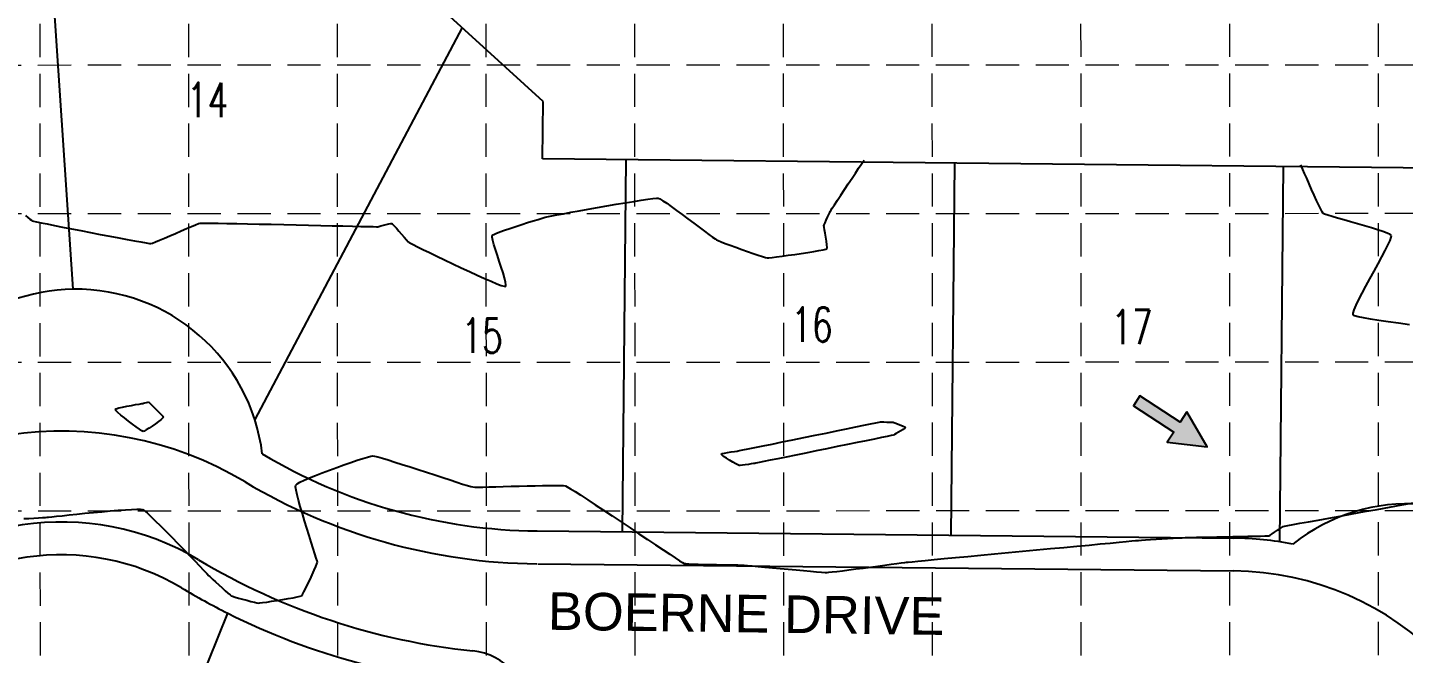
# Model space of a CAD drawing. Extents: x -500 to 2880, y -1767 to 500.
# Drawn here: x 2208.6 to 2648.2, y -527.6 to -327.5 of the extents above; entities that cross this region are included whole.
import ezdxf
from ezdxf.enums import TextEntityAlignment as Align

# ---------------------------------------------------------------- set-up
doc = ezdxf.new("R2010")
doc.units = 0
doc.header["$LTSCALE"] = 25
doc.header["$MEASUREMENT"] = 0
doc.linetypes.add('HIDDEN', pattern=[0.375, 0.25, -0.125])
doc.linetypes.add('PHANTOM', pattern=[2.5, 1.25, -0.25, 0.25, -0.25, 0.25, -0.25])
doc.layers.get('0').update_dxf_attribs({"linetype": 'CONTINUOUS'})
for name, color, linetype in [('BOUNDARY', 4, 'PHANTOM'), ('CONT-MNR', 9, 'HIDDEN'), ('GRID', 254, 'HIDDEN'), ('P-LOTS', 1, 'CONTINUOUS'), ('P-ROW', 2, 'CONTINUOUS'), ('PHASE2', 9, 'CONTINUOUS'), ('PHASE2TEXT', 9, 'CONTINUOUS'), ('STREET', 6, 'CONTINUOUS')]:
    doc.layers.add(name, color=color, linetype=linetype)
doc.styles.get("Standard").update_dxf_attribs({"font": 'ARIAL.TTF'})
doc.styles.add('TEXT100', font='simplex.shx', dxfattribs={"height": 8.8})

# ---------------------------------------------------------------- blocks, each defined once
blk = doc.blocks.new('ARROW')
blk.add_lwpolyline([(-67.01, -25.36), (-59.33, -25.42), (-59.57, -56.14), (-51.89, -56.2), (-51.65, -25.48), (-43.97, -25.54), (-55.3, -2.41), (-67.01, -25.36)], close=True)
at = {"color": 254}
for points in [[(-43.97, -25.54), (-67.01, -25.36), (-55.3, -2.41), (-67.01, -25.36)], [(-59.57, -56.14), (-51.89, -56.2), (-59.33, -25.42), (-51.65, -25.48)]]:
    blk.add_solid(points, dxfattribs=at)

msp = doc.modelspace()

# ---------------------------------------------------------------- linework, layer by layer
at = {"layer": 'BOUNDARY', "color": 7, "linetype": 'Continuous'}
msp.add_line((2373.14, -369.45), (2373.37, -351.16), dxfattribs=at)
msp.add_line((2373.14, -369.45), (2373.37, -351.16), dxfattribs=at)
at = {"layer": 'CONT-MNR', "color": 35}
for p, q in [((2473.16, -374, 593), (2474.15, -372.49, 593)), ((2474.15, -372.49, 593), (2474.97, -371.25, 593)), ((2474.97, -371.25, 593), (2475.57, -370.34, 593)), ((2475.57, -370.34, 593), (2475.89, -369.85, 593)), ((2615.67, -371.88, 592), (2615.45, -371.38, 592)), ((2616.08, -372.83, 592), (2615.67, -371.88, 592)), ((2616.64, -374.13, 592), (2616.08, -372.83, 592)), ((2469.66, -379.3, 593), (2470.86, -377.48, 593)), ((2470.86, -377.48, 593), (2472.04, -375.69, 593)), ((2472.04, -375.69, 593), (2473.16, -374, 593)), ((2617.31, -375.69, 592), (2616.64, -374.13, 592)), ((2618.07, -377.42, 592), (2617.31, -375.69, 592)), ((2618.87, -379.24, 592), (2618.07, -377.42, 592)), ((2404.71, -382.69, 593), (2406.78, -382.38, 593)), ((2406.78, -382.38, 593), (2408.43, -382.15, 593)), ((2408.43, -382.15, 593), (2409.58, -382.03, 593)), ((2409.58, -382.03, 593), (2410.15, -382.03, 593)), ((2410.15, -382.03, 593), (2410.69, -382.28, 593)), ((2410.69, -382.28, 593), (2411.6, -382.85, 593)), ((2467.43, -382.7, 593), (2468.5, -381.07, 593)), ((2468.5, -381.07, 593), (2469.66, -379.3, 593)), ((2619.67, -381.05, 592), (2618.87, -379.24, 592)), ((2620.45, -382.76, 592), (2619.67, -381.05, 592)), ((2379.83, -387, 593), (2382.22, -386.56, 593)), ((2382.22, -386.56, 593), (2384.89, -386.08, 593)), ((2384.89, -386.08, 593), (2387.75, -385.57, 593)), ((2387.75, -385.57, 593), (2390.73, -385.04, 593)), ((2390.73, -385.04, 593), (2393.75, -384.51, 593)), ((2393.75, -384.51, 593), (2396.73, -384, 593)), ((2396.73, -384, 593), (2399.61, -383.51, 593)), ((2399.61, -383.51, 593), (2402.29, -383.07, 593)), ((2402.29, -383.07, 593), (2404.71, -382.69, 593)), ((2411.6, -382.85, 593), (2412.83, -383.69, 593)), ((2412.83, -383.69, 593), (2414.31, -384.73, 593)), ((2414.31, -384.73, 593), (2415.99, -385.94, 593)), ((2415.99, -385.94, 593), (2417.78, -387.26, 593)), ((2464.6, -387.31, 593), (2464.9, -386.66, 593)), ((2464.9, -386.66, 593), (2465.05, -386.33, 593)), ((2465.05, -386.33, 593), (2465.25, -386.02, 593)), ((2465.25, -386.02, 593), (2465.75, -385.25, 593)), ((2465.75, -385.25, 593), (2466.49, -384.12, 593)), ((2466.49, -384.12, 593), (2467.43, -382.7, 593)), ((2621.16, -384.29, 592), (2620.45, -382.76, 592)), ((2621.78, -385.55, 592), (2621.16, -384.29, 592)), ((2622.26, -386.45, 592), (2621.78, -385.55, 592)), ((2622.57, -386.89, 592), (2622.26, -386.45, 592)), ((2208, -387.63, 593), (2208.7, -388.19, 593)), ((2208.7, -388.19, 593), (2209.35, -388.72, 593)), ((2209.35, -388.72, 593), (2209.86, -389.12, 593)), ((2209.86, -389.12, 593), (2210.13, -389.31, 593)), ((2210.13, -389.31, 593), (2210.5, -389.39, 593)), ((2210.5, -389.39, 593), (2211.47, -389.59, 593)), ((2211.47, -389.59, 593), (2212.96, -389.89, 593)), ((2212.96, -389.89, 593), (2214.9, -390.28, 593)), ((2214.9, -390.28, 593), (2217.22, -390.74, 593)), ((2217.22, -390.74, 593), (2219.84, -391.26, 593)), ((2259.48, -391.76, 593), (2261.04, -391.1, 593)), ((2261.04, -391.1, 593), (2262.33, -390.55, 593)), ((2262.33, -390.55, 593), (2263.28, -390.18, 593)), ((2263.28, -390.18, 593), (2263.81, -390.01, 593)), ((2263.81, -390.01, 593), (2264.32, -389.99, 593)), ((2264.32, -389.99, 593), (2265.51, -389.99, 593)), ((2265.51, -389.99, 593), (2267.29, -390.01, 593)), ((2267.29, -390.01, 593), (2269.59, -390.04, 593)), ((2269.59, -390.04, 593), (2272.35, -390.09, 593)), ((2272.35, -390.09, 593), (2275.49, -390.15, 593)), ((2275.49, -390.15, 593), (2278.95, -390.22, 593)), ((2278.95, -390.22, 593), (2282.65, -390.3, 593)), ((2282.65, -390.3, 593), (2286.52, -390.39, 593)), ((2286.52, -390.39, 593), (2290.49, -390.48, 593)), ((2290.49, -390.48, 593), (2294.49, -390.57, 593)), ((2294.49, -390.57, 593), (2298.45, -390.67, 593)), ((2298.45, -390.67, 593), (2302.3, -390.76, 593)), ((2302.3, -390.76, 593), (2305.97, -390.84, 593)), ((2305.97, -390.84, 593), (2309.38, -390.93, 593)), ((2309.38, -390.93, 593), (2312.47, -391, 593)), ((2312.47, -391, 593), (2315.16, -391.06, 593)), ((2315.16, -391.06, 593), (2317.39, -391.12, 593)), ((2317.39, -391.12, 593), (2319.08, -391.15, 593)), ((2319.08, -391.15, 593), (2320.17, -391.18, 593)), ((2320.17, -391.18, 593), (2320.57, -391.18, 593)), ((2320.57, -391.18, 593), (2320.9, -391.1, 593)), ((2320.9, -391.1, 593), (2321.53, -390.93, 593)), ((2321.53, -390.93, 593), (2322.35, -390.7, 593)), ((2322.35, -390.7, 593), (2323.23, -390.46, 593)), ((2323.23, -390.46, 593), (2324.05, -390.25, 593)), ((2324.05, -390.25, 593), (2324.68, -390.11, 593)), ((2324.68, -390.11, 593), (2325, -390.08, 593)), ((2325, -390.08, 593), (2325.25, -390.3, 593)), ((2325.25, -390.3, 593), (2325.77, -390.85, 593)), ((2325.77, -390.85, 593), (2326.47, -391.64, 593)), ((2362.74, -391.69, 593), (2364.6, -391.07, 593)), ((2364.6, -391.07, 593), (2366.51, -390.45, 593)), ((2366.51, -390.45, 593), (2368.4, -389.86, 593)), ((2368.4, -389.86, 593), (2370.17, -389.31, 593)), ((2370.17, -389.31, 593), (2371.75, -388.82, 593)), ((2371.75, -388.82, 593), (2373.06, -388.43, 593)), ((2373.06, -388.43, 593), (2374.02, -388.15, 593)), ((2374.02, -388.15, 593), (2374.54, -388.01, 593)), ((2374.54, -388.01, 593), (2375.07, -387.9, 593)), ((2375.07, -387.9, 593), (2376.18, -387.68, 593)), ((2376.18, -387.68, 593), (2377.79, -387.38, 593)), ((2377.79, -387.38, 593), (2379.83, -387, 593)), ((2417.78, -387.26, 593), (2419.63, -388.64, 593)), ((2419.63, -388.64, 593), (2421.48, -390.01, 593)), ((2421.48, -390.01, 593), (2423.25, -391.34, 593)), ((2463.07, -390.89, 593), (2463.19, -390.55, 593)), ((2463.11, -391.28, 593), (2463.07, -390.89, 593)), ((2463.19, -390.55, 593), (2463.46, -389.89, 593)), ((2463.46, -389.89, 593), (2463.82, -389.05, 593)), ((2463.82, -389.05, 593), (2464.22, -388.14, 593)), ((2464.22, -388.14, 593), (2464.6, -387.31, 593)), ((2623.03, -387.11, 592), (2622.57, -386.89, 592)), ((2624.01, -387.45, 592), (2623.03, -387.11, 592)), ((2625.42, -387.88, 592), (2624.01, -387.45, 592)), ((2627.16, -388.39, 592), (2625.42, -387.88, 592)), ((2629.16, -388.95, 592), (2627.16, -388.39, 592)), ((2631.32, -389.57, 592), (2629.16, -388.95, 592)), ((2633.57, -390.2, 592), (2631.32, -389.57, 592)), ((2635.81, -390.85, 592), (2633.57, -390.2, 592)), ((2637.97, -391.49, 592), (2635.81, -390.85, 592)), ((2219.84, -391.26, 593), (2222.69, -391.82, 593)), ((2222.69, -391.82, 593), (2225.7, -392.41, 593)), ((2225.7, -392.41, 593), (2228.78, -393.01, 593)), ((2228.78, -393.01, 593), (2231.88, -393.61, 593)), ((2231.88, -393.61, 593), (2234.91, -394.19, 593)), ((2234.91, -394.19, 593), (2237.8, -394.74, 593)), ((2237.8, -394.74, 593), (2240.47, -395.24, 593)), ((2240.47, -395.24, 593), (2242.86, -395.68, 593)), ((2249.56, -396.02, 593), (2250.85, -395.49, 593)), ((2250.85, -395.49, 593), (2252.41, -394.84, 593)), ((2252.41, -394.84, 593), (2254.13, -394.09, 593)), ((2254.13, -394.09, 593), (2255.95, -393.3, 593)), ((2255.95, -393.3, 593), (2257.76, -392.51, 593)), ((2257.76, -392.51, 593), (2259.48, -391.76, 593)), ((2326.47, -391.64, 593), (2327.3, -392.58, 593)), ((2327.3, -392.58, 593), (2328.16, -393.57, 593)), ((2328.16, -393.57, 593), (2329, -394.52, 593)), ((2329, -394.52, 593), (2329.73, -395.34, 593)), ((2329.73, -395.34, 593), (2330.28, -395.95, 593)), ((2357.06, -394.53, 593), (2357.07, -394.02, 593)), ((2357.27, -395.52, 593), (2357.06, -394.53, 593)), ((2357.07, -394.02, 593), (2357.45, -393.73, 593)), ((2357.64, -396.87, 593), (2357.27, -395.52, 593)), ((2357.45, -393.73, 593), (2358.29, -393.33, 593)), ((2358.29, -393.33, 593), (2359.5, -392.84, 593)), ((2359.5, -392.84, 593), (2361.01, -392.29, 593)), ((2361.01, -392.29, 593), (2362.74, -391.69, 593)), ((2423.25, -391.34, 593), (2424.88, -392.56, 593)), ((2424.88, -392.56, 593), (2426.32, -393.63, 593)), ((2426.32, -393.63, 593), (2427.48, -394.49, 593)), ((2427.48, -394.49, 593), (2428.32, -395.09, 593)), ((2428.32, -395.09, 593), (2428.75, -395.38, 593)), ((2428.75, -395.38, 593), (2429.26, -395.6, 593)), ((2429.26, -395.6, 593), (2430.22, -395.98, 593)), ((2463.24, -392.11, 593), (2463.11, -391.28, 593)), ((2463.43, -393.24, 593), (2463.24, -392.11, 593)), ((2463.64, -394.51, 593), (2463.43, -393.24, 593)), ((2463.84, -395.79, 593), (2463.64, -394.51, 593)), ((2639.94, -392.11, 592), (2637.97, -391.49, 592)), ((2641.66, -392.69, 592), (2639.94, -392.11, 592)), ((2643.03, -393.21, 592), (2641.66, -392.69, 592)), ((2643.97, -393.65, 592), (2643.03, -393.21, 592)), ((2643.26, -397.03, 592), (2643.93, -395.59, 592)), ((2643.93, -395.59, 592), (2644.32, -394.55, 592)), ((2644.38, -394.01, 592), (2643.97, -393.65, 592)), ((2644.32, -394.55, 592), (2644.38, -394.01, 592)), ((2242.86, -395.68, 593), (2244.89, -396.05, 593)), ((2244.89, -396.05, 593), (2246.49, -396.32, 593)), ((2246.49, -396.32, 593), (2247.57, -396.49, 593)), ((2247.57, -396.49, 593), (2248.08, -396.53, 593)), ((2248.08, -396.53, 593), (2248.6, -396.38, 593)), ((2248.6, -396.38, 593), (2249.56, -396.02, 593)), ((2330.28, -395.95, 593), (2330.58, -396.24, 593)), ((2330.58, -396.24, 593), (2330.95, -396.44, 593)), ((2330.95, -396.44, 593), (2331.85, -396.89, 593)), ((2331.85, -396.89, 593), (2333.22, -397.57, 593)), ((2333.22, -397.57, 593), (2334.97, -398.43, 593)), ((2334.97, -398.43, 593), (2337.05, -399.44, 593)), ((2337.05, -399.44, 593), (2339.38, -400.56, 593)), ((2358.15, -398.5, 593), (2357.64, -396.87, 593)), ((2358.73, -400.32, 593), (2358.15, -398.5, 593)), ((2430.22, -395.98, 593), (2431.55, -396.48, 593)), ((2431.55, -396.48, 593), (2433.14, -397.08, 593)), ((2433.14, -397.08, 593), (2434.92, -397.73, 593)), ((2434.92, -397.73, 593), (2436.79, -398.4, 593)), ((2436.79, -398.4, 593), (2438.67, -399.07, 593)), ((2438.67, -399.07, 593), (2440.45, -399.69, 593)), ((2440.45, -399.69, 593), (2442.06, -400.24, 593)), ((2451.64, -400.3, 593), (2453.73, -400, 593)), ((2453.73, -400, 593), (2455.84, -399.68, 593)), ((2455.84, -399.68, 593), (2457.9, -399.36, 593)), ((2457.9, -399.36, 593), (2459.8, -399.05, 593)), ((2459.8, -399.05, 593), (2461.46, -398.76, 593)), ((2461.46, -398.76, 593), (2462.77, -398.51, 593)), ((2462.77, -398.51, 593), (2463.66, -398.32, 593)), ((2463.66, -398.32, 593), (2464.02, -398.19, 593)), ((2463.99, -396.93, 593), (2463.84, -395.79, 593)), ((2464.06, -397.78, 593), (2463.99, -396.93, 593)), ((2464.02, -398.19, 593), (2464.06, -397.78, 593)), ((2641.28, -400.84, 592), (2642.36, -398.8, 592)), ((2642.36, -398.8, 592), (2643.26, -397.03, 592)), ((2339.38, -400.56, 593), (2341.89, -401.76, 593)), ((2341.89, -401.76, 593), (2344.51, -403.01, 593)), ((2344.51, -403.01, 593), (2347.17, -404.26, 593)), ((2347.17, -404.26, 593), (2349.79, -405.48, 593)), ((2359.36, -402.23, 593), (2358.73, -400.32, 593)), ((2359.97, -404.13, 593), (2359.36, -402.23, 593)), ((2360.54, -405.93, 593), (2359.97, -404.13, 593)), ((2442.06, -400.24, 593), (2443.4, -400.68, 593)), ((2443.4, -400.68, 593), (2444.39, -400.98, 593)), ((2444.39, -400.98, 593), (2444.92, -401.11, 593)), ((2444.92, -401.11, 593), (2445.47, -401.08, 593)), ((2445.47, -401.08, 593), (2446.5, -400.98, 593)), ((2446.5, -400.98, 593), (2447.94, -400.8, 593)), ((2447.94, -400.8, 593), (2449.68, -400.57, 593)), ((2449.68, -400.57, 593), (2451.64, -400.3, 593)), ((2638.81, -405.4, 592), (2640.08, -403.06, 592)), ((2640.08, -403.06, 592), (2641.28, -400.84, 592)), ((2349.79, -405.48, 593), (2352.32, -406.64, 593)), ((2352.32, -406.64, 593), (2354.67, -407.69, 593)), ((2354.67, -407.69, 593), (2356.79, -408.62, 593)), ((2356.79, -408.62, 593), (2358.58, -409.37, 593)), ((2361.01, -407.54, 593), (2360.54, -405.93, 593)), ((2361.34, -408.85, 593), (2361.01, -407.54, 593)), ((2636.24, -410.13, 592), (2637.51, -407.78, 592)), ((2637.51, -407.78, 592), (2638.81, -405.4, 592)), ((2358.58, -409.37, 593), (2360, -409.91, 593)), ((2360, -409.91, 593), (2360.96, -410.21, 593)), ((2360.96, -410.21, 593), (2361.4, -410.24, 593)), ((2361.48, -409.78, 593), (2361.34, -408.85, 593)), ((2361.4, -410.24, 593), (2361.48, -409.78, 593)), ((2634, -414.43, 592), (2635.06, -412.37, 592)), ((2635.06, -412.37, 592), (2636.24, -410.13, 592)), ((2632.5, -417.7, 592), (2633.13, -416.23, 592)), ((2633.13, -416.23, 592), (2634, -414.43, 592)), ((2632.14, -419.37, 592), (2632.15, -418.78, 592)), ((2632.62, -419.65, 592), (2632.14, -419.37, 592)), ((2632.15, -418.78, 592), (2632.5, -417.7, 592)), ((2633.75, -419.96, 592), (2632.62, -419.65, 592)), ((2635.45, -420.32, 592), (2633.75, -419.96, 592)), ((2637.67, -420.72, 592), (2635.45, -420.32, 592)), ((2640.31, -421.14, 592), (2637.67, -420.72, 592)), ((2643.31, -421.58, 592), (2640.31, -421.14, 592)), ((2646.61, -422.04, 592), (2643.31, -421.58, 592)), ((2650.12, -422.52, 592), (2646.61, -422.04, 592)), ((2240.36, -448.54, 592), (2241.81, -448.27, 592)), ((2241.81, -448.27, 592), (2243.18, -448.03, 592)), ((2243.18, -448.03, 592), (2244.35, -447.84, 592)), ((2244.35, -447.84, 592), (2245.16, -447.7, 592)), ((2245.16, -447.7, 592), (2245.49, -447.65, 592)), ((2245.49, -447.65, 592), (2245.71, -447.59, 592)), ((2245.71, -447.59, 592), (2246.14, -447.47, 592)), ((2246.14, -447.47, 592), (2246.63, -447.33, 592)), ((2246.63, -447.33, 592), (2247.06, -447.21, 592)), ((2247.06, -447.21, 592), (2247.28, -447.15, 592)), ((2247.28, -447.15, 592), (2247.58, -447.44, 592)), ((2247.28, -447.15, 592), (2247.28, -447.15, 592)), ((2247.58, -447.44, 592), (2248.16, -448, 592)), ((2248.16, -448, 592), (2248.93, -448.74, 592)), ((2236.66, -449.58, 592), (2237, -449.36, 592)), ((2236.87, -449.92, 592), (2236.66, -449.58, 592)), ((2237.49, -450.53, 592), (2236.87, -449.92, 592)), ((2237, -449.36, 592), (2237.82, -449.1, 592)), ((2238.42, -451.35, 592), (2237.49, -450.53, 592)), ((2237.82, -449.1, 592), (2238.99, -448.82, 592)), ((2239.58, -452.3, 592), (2238.42, -451.35, 592)), ((2238.99, -448.82, 592), (2240.36, -448.54, 592)), ((2240.85, -453.3, 592), (2239.58, -452.3, 592)), ((2248.93, -448.74, 592), (2249.79, -449.57, 592)), ((2249.79, -449.57, 592), (2250.63, -450.41, 592)), ((2250.63, -450.41, 592), (2251.35, -451.17, 592)), ((2251.81, -452.36, 592), (2251.26, -452.84, 592)), ((2251.35, -451.17, 592), (2251.85, -451.76, 592)), ((2252.03, -452.08, 592), (2251.81, -452.36, 592)), ((2251.85, -451.76, 592), (2252.03, -452.08, 592)), ((2242.15, -454.29, 592), (2240.85, -453.3, 592)), ((2243.37, -455.18, 592), (2242.15, -454.29, 592)), ((2244.4, -455.92, 592), (2243.37, -455.18, 592)), ((2245.16, -456.41, 592), (2244.4, -455.92, 592)), ((2245.54, -456.6, 592), (2245.16, -456.41, 592)), ((2245.9, -456.46, 592), (2245.54, -456.6, 592)), ((2246.57, -456.09, 592), (2245.9, -456.46, 592)), ((2247.45, -455.54, 592), (2246.57, -456.09, 592)), ((2248.45, -454.87, 592), (2247.45, -455.54, 592)), ((2249.48, -454.16, 592), (2248.45, -454.87, 592)), ((2250.45, -453.46, 592), (2249.48, -454.16, 592)), ((2251.26, -452.84, 592), (2250.45, -453.46, 592)), ((2460.22, -457.82, 592), (2463.74, -457.11, 592)), ((2463.74, -457.11, 592), (2467.13, -456.41, 592)), ((2467.13, -456.41, 592), (2470.33, -455.76, 592)), ((2470.33, -455.76, 592), (2473.26, -455.16, 592)), ((2473.26, -455.16, 592), (2475.84, -454.64, 592)), ((2475.84, -454.64, 592), (2477.99, -454.2, 592)), ((2477.99, -454.2, 592), (2479.64, -453.87, 592)), ((2479.64, -453.87, 592), (2480.7, -453.66, 592)), ((2480.7, -453.66, 592), (2481.1, -453.58, 592)), ((2481.1, -453.58, 592), (2481.47, -453.57, 592)), ((2481.47, -453.57, 592), (2482.21, -453.58, 592)), ((2482.21, -453.58, 592), (2483.13, -453.59, 592)), ((2483.13, -453.59, 592), (2484.04, -453.61, 592)), ((2484.04, -453.61, 592), (2484.78, -453.63, 592)), ((2484.78, -453.63, 592), (2485.15, -453.66, 592)), ((2485.15, -453.66, 592), (2485.45, -453.75, 592)), ((2485.45, -453.75, 592), (2486.05, -453.97, 592)), ((2486.05, -453.97, 592), (2486.81, -454.26, 592)), ((2486.89, -456.85, 592), (2486.14, -457.29, 592)), ((2486.81, -454.26, 592), (2487.62, -454.58, 592)), ((2487.68, -456.38, 592), (2486.89, -456.85, 592)), ((2487.62, -454.58, 592), (2488.36, -454.9, 592)), ((2488.4, -455.93, 592), (2487.68, -456.38, 592)), ((2488.36, -454.9, 592), (2488.89, -455.17, 592)), ((2488.91, -455.56, 592), (2488.4, -455.93, 592)), ((2488.89, -455.17, 592), (2489.1, -455.35, 592)), ((2489.1, -455.35, 592), (2488.91, -455.56, 592)), ((2441.02, -461.75, 592), (2443.61, -461.22, 592)), ((2443.61, -461.22, 592), (2446.54, -460.62, 592)), ((2446.54, -460.62, 592), (2449.75, -459.96, 592)), ((2449.75, -459.96, 592), (2453.15, -459.27, 592)), ((2453.15, -459.27, 592), (2456.67, -458.55, 592)), ((2456.67, -458.55, 592), (2460.22, -457.82, 592)), ((2467.31, -461.46, 592), (2463.95, -462.15, 592)), ((2470.59, -460.79, 592), (2467.31, -461.46, 592)), ((2473.71, -460.15, 592), (2470.59, -460.79, 592)), ((2476.61, -459.56, 592), (2473.71, -460.15, 592)), ((2479.21, -459.03, 592), (2476.61, -459.56, 592)), ((2481.44, -458.58, 592), (2479.21, -459.03, 592)), ((2483.25, -458.21, 592), (2481.44, -458.58, 592)), ((2484.54, -457.94, 592), (2483.25, -458.21, 592)), ((2485.27, -457.8, 592), (2484.54, -457.94, 592)), ((2485.56, -457.62, 592), (2485.27, -457.8, 592)), ((2485.27, -457.8, 592), (2485.27, -457.8, 592)), ((2486.14, -457.29, 592), (2485.56, -457.62, 592)), ((2311.92, -466.49, 592), (2313.96, -465.81, 592)), ((2313.96, -465.81, 592), (2315.74, -465.23, 592)), ((2315.74, -465.23, 592), (2317.21, -464.79, 592)), ((2317.21, -464.79, 592), (2318.29, -464.5, 592)), ((2318.29, -464.5, 592), (2318.9, -464.39, 592)), ((2318.9, -464.39, 592), (2319.47, -464.48, 592)), ((2319.47, -464.48, 592), (2320.53, -464.74, 592)), ((2320.53, -464.74, 592), (2322.01, -465.17, 592)), ((2322.01, -465.17, 592), (2323.85, -465.72, 592)), ((2323.85, -465.72, 592), (2325.98, -466.39, 592)), ((2430.2, -463.87, 592), (2430.5, -463.7, 592)), ((2430.41, -464.12, 592), (2430.2, -463.87, 592)), ((2431.02, -464.57, 592), (2430.41, -464.12, 592)), ((2430.5, -463.7, 592), (2431.26, -463.51, 592)), ((2431.9, -465.15, 592), (2431.02, -464.57, 592)), ((2431.26, -463.51, 592), (2432.28, -463.33, 592)), ((2432.92, -465.78, 592), (2431.9, -465.15, 592)), ((2432.28, -463.33, 592), (2433.41, -463.15, 592)), ((2433.96, -466.39, 592), (2432.92, -465.78, 592)), ((2433.41, -463.15, 592), (2434.47, -463, 592)), ((2434.47, -463, 592), (2435.3, -462.89, 592)), ((2435.3, -462.89, 592), (2435.72, -462.83, 592)), ((2435.72, -462.83, 592), (2436.13, -462.74, 592)), ((2436.13, -462.74, 592), (2437.2, -462.53, 592)), ((2437.2, -462.53, 592), (2438.86, -462.19, 592)), ((2438.86, -462.19, 592), (2441.02, -461.75, 592)), ((2445.88, -465.83, 592), (2443.87, -466.24, 592)), ((2448.29, -465.34, 592), (2445.88, -465.83, 592)), ((2451.03, -464.78, 592), (2448.29, -465.34, 592)), ((2454.04, -464.17, 592), (2451.03, -464.78, 592)), ((2457.24, -463.51, 592), (2454.04, -464.17, 592)), ((2460.57, -462.83, 592), (2457.24, -463.51, 592)), ((2463.95, -462.15, 592), (2460.57, -462.83, 592)), ((2300.66, -470.64, 592), (2302.81, -469.8, 592)), ((2302.81, -469.8, 592), (2305.09, -468.94, 592)), ((2305.09, -468.94, 592), (2307.41, -468.08, 592)), ((2307.41, -468.08, 592), (2309.72, -467.26, 592)), ((2309.72, -467.26, 592), (2311.92, -466.49, 592)), ((2325.98, -466.39, 592), (2328.33, -467.14, 592)), ((2328.33, -467.14, 592), (2330.85, -467.95, 592)), ((2330.85, -467.95, 592), (2333.47, -468.8, 592)), ((2333.47, -468.8, 592), (2336.13, -469.66, 592)), ((2336.13, -469.66, 592), (2338.75, -470.52, 592)), ((2434.9, -466.93, 592), (2433.96, -466.39, 592)), ((2435.6, -467.31, 592), (2434.9, -466.93, 592)), ((2435.95, -467.47, 592), (2435.6, -467.31, 592)), ((2436.31, -467.46, 592), (2435.95, -467.47, 592)), ((2437.03, -467.38, 592), (2436.31, -467.46, 592)), ((2437.95, -467.26, 592), (2437.03, -467.38, 592)), ((2438.95, -467.12, 592), (2437.95, -467.26, 592)), ((2439.87, -466.99, 592), (2438.95, -467.12, 592)), ((2440.59, -466.88, 592), (2439.87, -466.99, 592)), ((2440.95, -466.83, 592), (2440.59, -466.88, 592)), ((2441.34, -466.75, 592), (2440.95, -466.83, 592)), ((2442.33, -466.55, 592), (2441.34, -466.75, 592)), ((2443.87, -466.24, 592), (2442.33, -466.55, 592)), ((2294.29, -474.3, 592), (2294.33, -473.73, 592)), ((2294.44, -475.35, 592), (2294.29, -474.3, 592)), ((2294.33, -473.73, 592), (2294.76, -473.35, 592)), ((2294.76, -473.35, 592), (2295.68, -472.82, 592)), ((2295.68, -472.82, 592), (2297.02, -472.18, 592)), ((2297.02, -472.18, 592), (2298.7, -471.44, 592)), ((2298.7, -471.44, 592), (2300.66, -470.64, 592)), ((2338.75, -470.52, 592), (2341.28, -471.35, 592)), ((2341.28, -471.35, 592), (2343.65, -472.12, 592)), ((2343.65, -472.12, 592), (2345.79, -472.81, 592)), ((2345.79, -472.81, 592), (2347.65, -473.4, 592)), ((2347.65, -473.4, 592), (2349.16, -473.87, 592)), ((2349.16, -473.87, 592), (2350.25, -474.18, 592)), ((2350.25, -474.18, 592), (2350.85, -474.33, 592)), ((2350.85, -474.33, 592), (2351.49, -474.36, 592)), ((2351.49, -474.36, 592), (2352.61, -474.37, 592)), ((2352.61, -474.37, 592), (2354.15, -474.36, 592)), ((2354.15, -474.36, 592), (2356.04, -474.32, 592)), ((2356.04, -474.32, 592), (2358.21, -474.27, 592)), ((2358.21, -474.27, 592), (2360.58, -474.2, 592)), ((2360.58, -474.2, 592), (2363.1, -474.14, 592)), ((2363.1, -474.14, 592), (2365.68, -474.07, 592)), ((2365.68, -474.07, 592), (2368.27, -474, 592)), ((2368.27, -474, 592), (2370.78, -473.94, 592)), ((2370.78, -473.94, 592), (2373.15, -473.89, 592)), ((2373.15, -473.89, 592), (2375.32, -473.86, 592)), ((2375.32, -473.86, 592), (2377.2, -473.85, 592)), ((2377.2, -473.85, 592), (2378.73, -473.87, 592)), ((2378.73, -473.87, 592), (2379.85, -473.92, 592)), ((2379.85, -473.92, 592), (2380.47, -474, 592)), ((2380.47, -474, 592), (2381.03, -474.28, 592)), ((2381.03, -474.28, 592), (2382.09, -474.9, 592)), ((2294.76, -476.81, 592), (2294.44, -475.35, 592)), ((2295.22, -478.6, 592), (2294.76, -476.81, 592)), ((2295.79, -480.64, 592), (2295.22, -478.6, 592)), ((2382.09, -474.9, 592), (2383.57, -475.82, 592)), ((2383.57, -475.82, 592), (2385.43, -477.01, 592)), ((2385.43, -477.01, 592), (2387.6, -478.42, 592)), ((2387.6, -478.42, 592), (2390.02, -480.02, 592)), ((2217.85, -483.72, 592), (2219.73, -483.52, 592)), ((2219.73, -483.52, 592), (2221.93, -483.29, 592)), ((2221.93, -483.29, 592), (2224.38, -483.04, 592)), ((2224.38, -483.04, 592), (2227, -482.77, 592)), ((2227, -482.77, 592), (2229.71, -482.5, 592)), ((2229.71, -482.5, 592), (2232.43, -482.25, 592)), ((2232.43, -482.25, 592), (2235.09, -482.01, 592)), ((2235.09, -482.01, 592), (2237.61, -481.8, 592)), ((2237.61, -481.8, 592), (2239.91, -481.63, 592)), ((2239.91, -481.63, 592), (2241.91, -481.51, 592)), ((2241.91, -481.51, 592), (2243.53, -481.44, 592)), ((2243.53, -481.44, 592), (2244.71, -481.45, 592)), ((2244.71, -481.45, 592), (2245.36, -481.54, 592)), ((2245.36, -481.54, 592), (2245.91, -481.89, 592)), ((2245.91, -481.89, 592), (2246.81, -482.65, 592)), ((2246.81, -482.65, 592), (2248.01, -483.74, 592)), ((2296.45, -482.86, 592), (2295.79, -480.64, 592)), ((2297.15, -485.18, 592), (2296.45, -482.86, 592)), ((2390.02, -480.02, 592), (2392.65, -481.76, 592)), ((2392.65, -481.76, 592), (2395.41, -483.59, 592)), ((2627.98, -483.64, 592), (2631.83, -482.95, 592)), ((2631.83, -482.95, 592), (2635.79, -482.24, 592)), ((2635.79, -482.24, 592), (2639.79, -481.52, 592)), ((2639.79, -481.52, 592), (2643.77, -480.8, 592)), ((2643.77, -480.8, 592), (2647.66, -480.09, 592)), ((2647.66, -480.09, 592), (2651.38, -479.42, 592)), ((2207.45, -484.46, 592), (2209.07, -484.38, 592)), ((2209.07, -484.38, 592), (2210.68, -484.29, 592)), ((2210.68, -484.29, 592), (2212.19, -484.2, 592)), ((2212.19, -484.2, 592), (2213.47, -484.12, 592)), ((2213.47, -484.12, 592), (2214.42, -484.06, 592)), ((2214.42, -484.06, 592), (2214.91, -484.03, 592)), ((2214.91, -484.03, 592), (2215.36, -483.98, 592)), ((2215.36, -483.98, 592), (2216.36, -483.88, 592)), ((2216.36, -483.88, 592), (2217.85, -483.72, 592)), ((2248.01, -483.74, 592), (2249.46, -485.13, 592)), ((2249.46, -485.13, 592), (2251.11, -486.74, 592)), ((2251.11, -486.74, 592), (2252.89, -488.53, 592)), ((2297.88, -487.53, 592), (2297.15, -485.18, 592)), ((2298.61, -489.84, 592), (2297.88, -487.53, 592)), ((2395.41, -483.59, 592), (2398.26, -485.49, 592)), ((2398.26, -485.49, 592), (2401.13, -487.41, 592)), ((2401.13, -487.41, 592), (2403.96, -489.3, 592)), ((2607.95, -488.15, 592), (2608.78, -487.58, 592)), ((2608.78, -487.58, 592), (2609.42, -487.15, 592)), ((2609.42, -487.15, 592), (2609.76, -486.95, 592)), ((2609.76, -486.95, 592), (2610.16, -486.87, 592)), ((2610.16, -486.87, 592), (2611.25, -486.66, 592)), ((2611.25, -486.66, 592), (2612.93, -486.36, 592)), ((2612.93, -486.36, 592), (2615.15, -485.95, 592)), ((2615.15, -485.95, 592), (2617.84, -485.47, 592)), ((2617.84, -485.47, 592), (2620.92, -484.91, 592)), ((2620.92, -484.91, 592), (2624.32, -484.3, 592)), ((2624.32, -484.3, 592), (2627.98, -483.64, 592)), ((2252.89, -488.53, 592), (2254.76, -490.43, 592)), ((2254.76, -490.43, 592), (2256.67, -492.38, 592)), ((2299.3, -492.02, 592), (2298.61, -489.84, 592)), ((2299.93, -494, 592), (2299.3, -492.02, 592)), ((2403.96, -489.3, 592), (2406.71, -491.13, 592)), ((2406.71, -491.13, 592), (2409.3, -492.86, 592)), ((2551.34, -492.56, 592), (2554.56, -492.26, 592)), ((2554.56, -492.26, 592), (2557.35, -491.99, 592)), ((2557.35, -491.99, 592), (2559.65, -491.78, 592)), ((2559.65, -491.78, 592), (2561.41, -491.61, 592)), ((2561.41, -491.61, 592), (2562.56, -491.51, 592)), ((2562.56, -491.51, 592), (2563.05, -491.46, 592)), ((2563.05, -491.46, 592), (2563.56, -491.43, 592)), ((2563.56, -491.43, 592), (2564.52, -491.37, 592)), ((2564.52, -491.37, 592), (2565.83, -491.28, 592)), ((2565.83, -491.28, 592), (2567.41, -491.18, 592)), ((2567.41, -491.18, 592), (2569.16, -491.07, 592)), ((2569.16, -491.07, 592), (2571, -490.96, 592)), ((2571, -490.96, 592), (2572.85, -490.85, 592)), ((2572.85, -490.85, 592), (2574.6, -490.74, 592)), ((2574.6, -490.74, 592), (2576.18, -490.65, 592)), ((2576.18, -490.65, 592), (2577.49, -490.57, 592)), ((2577.49, -490.57, 592), (2578.45, -490.51, 592)), ((2578.45, -490.51, 592), (2578.96, -490.49, 592)), ((2578.96, -490.49, 592), (2579.48, -490.47, 592)), ((2579.48, -490.47, 592), (2580.54, -490.45, 592)), ((2580.54, -490.45, 592), (2582.07, -490.42, 592)), ((2582.07, -490.42, 592), (2583.98, -490.39, 592)), ((2583.98, -490.39, 592), (2586.17, -490.35, 592)), ((2586.17, -490.35, 592), (2588.57, -490.31, 592)), ((2588.57, -490.31, 592), (2591.1, -490.26, 592)), ((2591.1, -490.26, 592), (2593.65, -490.21, 592)), ((2593.65, -490.21, 592), (2596.15, -490.17, 592)), ((2596.15, -490.17, 592), (2598.52, -490.12, 592)), ((2598.52, -490.12, 592), (2600.66, -490.07, 592)), ((2600.66, -490.07, 592), (2602.49, -490.03, 592)), ((2602.49, -490.03, 592), (2603.92, -490, 592)), ((2603.92, -490, 592), (2604.87, -489.96, 592)), ((2604.87, -489.96, 592), (2605.25, -489.94, 592)), ((2605.25, -489.94, 592), (2605.59, -489.75, 592)), ((2605.59, -489.75, 592), (2606.24, -489.32, 592)), ((2606.24, -489.32, 592), (2607.06, -488.76, 592)), ((2607.06, -488.76, 592), (2607.95, -488.15, 592)), ((2256.67, -492.38, 592), (2258.56, -494.33, 592)), ((2258.56, -494.33, 592), (2260.39, -496.22, 592)), ((2260.39, -496.22, 592), (2262.09, -497.99, 592)), ((2300.47, -495.71, 592), (2299.93, -494, 592)), ((2300.88, -497.06, 592), (2300.47, -495.71, 592)), ((2409.3, -492.86, 592), (2411.68, -494.44, 592)), ((2411.68, -494.44, 592), (2413.79, -495.84, 592)), ((2413.79, -495.84, 592), (2415.57, -497.01, 592)), ((2505.14, -496.92, 592), (2509.06, -496.55, 592)), ((2509.06, -496.55, 592), (2513.21, -496.16, 592)), ((2513.21, -496.16, 592), (2517.54, -495.75, 592)), ((2517.54, -495.75, 592), (2521.99, -495.33, 592)), ((2521.99, -495.33, 592), (2526.49, -494.9, 592)), ((2526.49, -494.9, 592), (2530.99, -494.48, 592)), ((2530.99, -494.48, 592), (2535.43, -494.06, 592)), ((2535.43, -494.06, 592), (2539.75, -493.65, 592)), ((2539.75, -493.65, 592), (2543.88, -493.26, 592)), ((2543.88, -493.26, 592), (2547.76, -492.9, 592)), ((2547.76, -492.9, 592), (2551.34, -492.56, 592)), ((2262.09, -497.99, 592), (2263.61, -499.58, 592)), ((2263.61, -499.58, 592), (2264.9, -500.94, 592)), ((2264.9, -500.94, 592), (2265.92, -502, 592)), ((2299.59, -502.39, 592), (2300.22, -500.99, 592)), ((2300.22, -500.99, 592), (2300.74, -499.79, 592)), ((2300.74, -499.79, 592), (2301.09, -498.91, 592)), ((2301.14, -498, 592), (2300.88, -497.06, 592)), ((2301.09, -498.91, 592), (2301.23, -498.43, 592)), ((2301.23, -498.43, 592), (2301.14, -498, 592)), ((2415.57, -497.01, 592), (2416.97, -497.91, 592)), ((2416.97, -497.91, 592), (2417.93, -498.51, 592)), ((2417.93, -498.51, 592), (2418.39, -498.76, 592)), ((2418.39, -498.76, 592), (2418.92, -498.84, 592)), ((2418.92, -498.84, 592), (2419.9, -498.91, 592)), ((2419.9, -498.91, 592), (2421.25, -498.98, 592)), ((2421.25, -498.98, 592), (2422.88, -499.03, 592)), ((2422.88, -499.03, 592), (2424.73, -499.08, 592)), ((2424.73, -499.08, 592), (2426.7, -499.13, 592)), ((2426.7, -499.13, 592), (2428.7, -499.17, 592)), ((2428.7, -499.17, 592), (2430.67, -499.2, 592)), ((2430.67, -499.2, 592), (2432.52, -499.23, 592)), ((2432.52, -499.23, 592), (2434.17, -499.26, 592)), ((2434.17, -499.26, 592), (2435.52, -499.28, 592)), ((2435.52, -499.28, 592), (2436.51, -499.3, 592)), ((2436.51, -499.3, 592), (2437.05, -499.31, 592)), ((2437.05, -499.31, 592), (2437.59, -499.36, 592)), ((2437.59, -499.36, 592), (2438.66, -499.45, 592)), ((2438.66, -499.45, 592), (2440.17, -499.59, 592)), ((2440.17, -499.59, 592), (2442.06, -499.76, 592)), ((2442.06, -499.76, 592), (2444.23, -499.96, 592)), ((2444.23, -499.96, 592), (2446.6, -500.18, 592)), ((2446.6, -500.18, 592), (2449.11, -500.41, 592)), ((2449.11, -500.41, 592), (2451.66, -500.64, 592)), ((2451.66, -500.64, 592), (2454.17, -500.87, 592)), ((2454.17, -500.87, 592), (2456.57, -501.08, 592)), ((2456.57, -501.08, 592), (2458.78, -501.28, 592)), ((2467.19, -501.33, 592), (2468.98, -501.11, 592)), ((2468.98, -501.11, 592), (2471.02, -500.85, 592)), ((2471.02, -500.85, 592), (2473.25, -500.56, 592)), ((2473.25, -500.56, 592), (2475.58, -500.25, 592)), ((2475.58, -500.25, 592), (2477.95, -499.94, 592)), ((2477.95, -499.94, 592), (2480.28, -499.63, 592)), ((2480.28, -499.63, 592), (2482.5, -499.33, 592)), ((2482.5, -499.33, 592), (2484.54, -499.06, 592)), ((2484.54, -499.06, 592), (2486.33, -498.82, 592)), ((2486.33, -498.82, 592), (2487.79, -498.63, 592)), ((2487.79, -498.63, 592), (2488.86, -498.49, 592)), ((2488.86, -498.49, 592), (2489.46, -498.42, 592)), ((2489.46, -498.42, 592), (2490.02, -498.36, 592)), ((2490.02, -498.36, 592), (2491.24, -498.24, 592)), ((2491.24, -498.24, 592), (2493.06, -498.07, 592)), ((2493.06, -498.07, 592), (2495.43, -497.84, 592)), ((2495.43, -497.84, 592), (2498.27, -497.57, 592)), ((2498.27, -497.57, 592), (2501.52, -497.26, 592)), ((2501.52, -497.26, 592), (2505.14, -496.92, 592)), ((2265.92, -502, 592), (2266.6, -502.71, 592)), ((2266.6, -502.71, 592), (2266.89, -503.01, 592)), ((2266.89, -503.01, 592), (2267.23, -503.33, 592)), ((2267.23, -503.33, 592), (2267.87, -503.92, 592)), ((2267.87, -503.92, 592), (2268.74, -504.72, 592)), ((2268.74, -504.72, 592), (2269.74, -505.64, 592)), ((2297.51, -506.73, 592), (2298.19, -505.36, 592)), ((2298.19, -505.36, 592), (2298.9, -503.88, 592)), ((2298.9, -503.88, 592), (2299.59, -502.39, 592)), ((2458.78, -501.28, 592), (2460.71, -501.44, 592)), ((2460.71, -501.44, 592), (2462.29, -501.56, 592)), ((2462.29, -501.56, 592), (2463.43, -501.64, 592)), ((2463.43, -501.64, 592), (2464.06, -501.66, 592)), ((2464.06, -501.66, 592), (2464.66, -501.62, 592)), ((2464.66, -501.62, 592), (2465.73, -501.5, 592)), ((2465.73, -501.5, 592), (2467.19, -501.33, 592)), ((2269.74, -505.64, 592), (2270.79, -506.6, 592)), ((2270.79, -506.6, 592), (2271.8, -507.51, 592)), ((2271.8, -507.51, 592), (2272.68, -508.29, 592)), ((2272.68, -508.29, 592), (2273.34, -508.86, 592)), ((2273.34, -508.86, 592), (2273.7, -509.13, 592)), ((2273.7, -509.13, 592), (2274.11, -509.28, 592)), ((2274.11, -509.28, 592), (2274.94, -509.53, 592)), ((2274.94, -509.53, 592), (2276.05, -509.85, 592)), ((2276.05, -509.85, 592), (2277.34, -510.21, 592)), ((2291.88, -510.02, 592), (2293.46, -509.74, 592)), ((2293.46, -509.74, 592), (2294.76, -509.48, 592)), ((2294.76, -509.48, 592), (2295.69, -509.26, 592)), ((2295.69, -509.26, 592), (2296.14, -509.09, 592)), ((2296.14, -509.09, 592), (2296.44, -508.7, 592)), ((2296.44, -508.7, 592), (2296.91, -507.88, 592)), ((2296.91, -507.88, 592), (2297.51, -506.73, 592)), ((2277.34, -510.21, 592), (2278.69, -510.57, 592)), ((2278.69, -510.57, 592), (2279.98, -510.91, 592)), ((2279.98, -510.91, 592), (2281.11, -511.19, 592)), ((2281.11, -511.19, 592), (2281.95, -511.38, 592)), ((2281.95, -511.38, 592), (2282.38, -511.46, 592)), ((2282.38, -511.46, 592), (2282.83, -511.42, 592)), ((2282.83, -511.42, 592), (2283.75, -511.3, 592)), ((2283.75, -511.3, 592), (2285.05, -511.12, 592)), ((2285.05, -511.12, 592), (2286.63, -510.88, 592)), ((2286.63, -510.88, 592), (2288.36, -510.61, 592)), ((2288.36, -510.61, 592), (2290.15, -510.32, 592)), ((2290.15, -510.32, 592), (2291.88, -510.02, 592))]:
    msp.add_line(p, q, dxfattribs=at)
at = {"layer": 'GRID', "color": 252, "linetype": 'HIDDEN', "lineweight": 0, "ltscale": 1.7}
for p, q in [((2212.49, 88.02), (2212.87, -1574.69)), ((2259.99, 88.03), (2260.37, -1574.68)), ((2307.49, 88.04), (2307.87, -1574.67)), ((2354.99, 88.05), (2355.37, -1574.66)), ((2402.49, 88.06), (2402.87, -1574.65)), ((2449.99, 88.07), (2450.37, -1574.64)), ((2497.49, 88.08), (2497.87, -1574.63)), ((2544.99, 88.09), (2545.37, -1574.62)), ((2592.49, 88.1), (2592.87, -1574.6)), ((2639.99, 88.12), (2640.37, -1574.59)), ((-114.91, -340.01), (2830.09, -339.34)), ((-114.9, -387.51), (2830.1, -386.84)), ((-114.89, -435.01), (2830.11, -434.34)), ((-114.88, -482.51), (2830.12, -481.84))]:
    msp.add_line(p, q, dxfattribs=at)
at = {"layer": 'P-LOTS', "color": 9}
for p, q in [((2373.37, -351.16), (2208.64, -200.8)), ((2223.24, -411.14), (2209.16, -201.27)), ((2347.48, -327.53), (2281.22, -452.77)), ((2820.33, -374.13), (2373.14, -369.45)), ((2398.7, -488.69), (2399.92, -369.73)), ((2503.7, -489.76), (2504.91, -370.83)), ((2608.68, -491.86), (2609.9, -371.92)), ((2216.18, -654.48), (2272.59, -514.68))]:
    msp.add_line(p, q, dxfattribs=at)
at = {"layer": 'P-ROW', "color": 7}
msp.add_line((2371.41, -488.41), (2593.99, -490.68), dxfattribs=at)
for centre, radius, start, end in [((2224.1, -471.14), 60, 90.8259, 167.612), ((2224.1, -471.14), 60, 7.0426, 90.8259), ((2373.19, -313.42), 175, 239.2262, 269.4167), ((2650.06, -539.68), 60, 320.5459, 128.2875), ((2592.92, -595.67), 105, 79.0388, 89.4167), ((2219.44, -571.03), 75, 59.1697, 137.65), ((2373.19, -313.42), 225, 239.1697, 243.4408), ((2373.19, -313.42), 225, 243.4408, 266.2557)]:
    msp.add_arc(centre, radius, start, end, dxfattribs=at)
at = {"layer": 'PHASE2', "color": 9}
msp.add_line((2371.65, -498.91), (2593.88, -501.18), dxfattribs=at)
for centre, radius, start, end in [((2219.44, -571.03), 114.5, 59.1697, 137.65), ((2373.19, -313.42), 185.5, 239.1697, 269.4167), ((2219.44, -571.03), 85.5, 59.1697, 137.65), ((2373.19, -313.42), 214.5, 239.1697, 264.0407), ((2592.92, -595.67), 94.5, 359.4167, 89.4167), ((2348.84, -546.65), 20, 359.0025, 84.0407)]:
    msp.add_arc(centre, radius, start, end, dxfattribs=at)

# ---------------------------------------------------------------- block references
at = {"color": 3, "xscale": 0.5000000000002716, "yscale": 0.5, "zscale": 0.5, "rotation": 237.4660467996497}
msp.add_blockref('ARROW', (2571.65, -485.44), dxfattribs=at)

# ---------------------------------------------------------------- texts
at = {"layer": 'PHASE2TEXT', "color": 9, "style": 'TEXT100', "width": 0.7}
for s, p in [('14', (2259.57, -356.17)), ('16', (2452.64, -427.94)), ('15', (2347.27, -431.48)), ('17', (2554.88, -428.75))]:
    msp.add_text(s, height=11, dxfattribs=at).set_placement(p)
at = {"layer": 'STREET', "color": 9}
msp.add_text('BOERNE DRIVE', height=12, rotation=359.2449, dxfattribs=at).set_placement((2438.16, -520.81), align=Align.CENTER)

doc.saveas('drawing.dxf')
